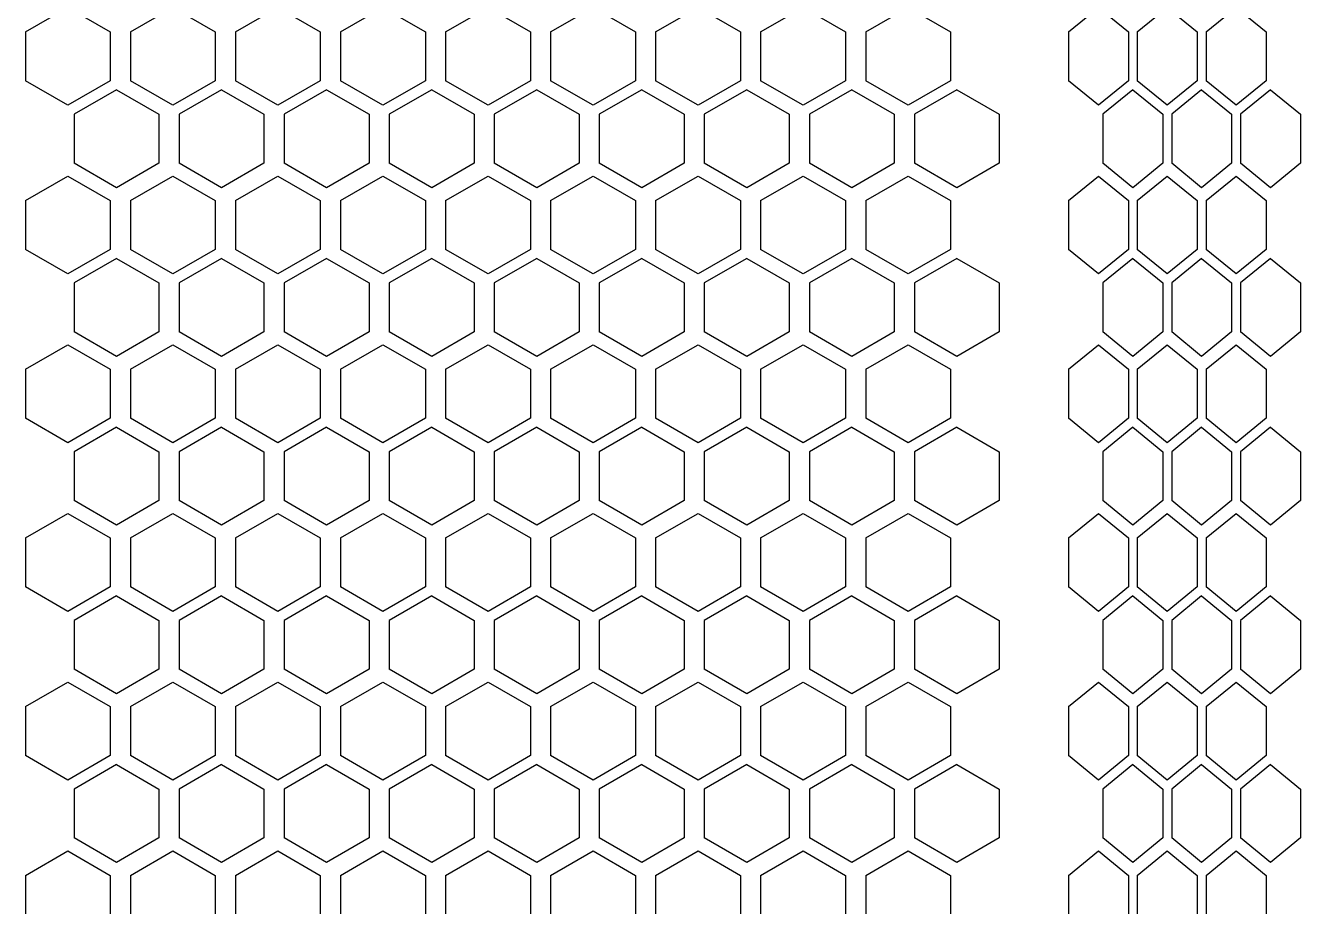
# Model space of a CAD drawing. Extents: x 61367 to 140945, y -1257 to 25588.
# Drawn here: x 91587.8 to 91708.2, y 15888.4 to 15971.6 of the extents above; entities that cross this region are included whole.
import ezdxf

# ---------------------------------------------------------------- set-up
doc = ezdxf.new("R2010")
doc.units = 0
doc.header["$MEASUREMENT"] = 0
doc.layers.get('0').update_dxf_attribs({"linetype": 'CONTINUOUS'})
doc.layers.add('4215-0412-2-1_0', color=7, linetype='CONTINUOUS')

# ---------------------------------------------------------------- blocks, each defined once
blk = doc.blocks.new('RYHTHYT')
at = {"layer": '4215-0412-2-1_0', "color": 7, "linetype": 'Continuous'}
for p, q in [((-33331.58, -67722.65), (-33327.57, -67720.34)), ((-33327.57, -67720.34), (-33323.57, -67722.65)), ((-33321.66, -67722.65), (-33317.65, -67720.34)), ((-33317.65, -67720.34), (-33313.65, -67722.65)), ((-33311.74, -67722.65), (-33307.73, -67720.34)), ((-33307.73, -67720.34), (-33303.73, -67722.65)), ((-33301.82, -67722.65), (-33297.81, -67720.34)), ((-33297.81, -67720.34), (-33293.81, -67722.65)), ((-33291.9, -67722.65), (-33287.89, -67720.34)), ((-33287.89, -67720.34), (-33283.89, -67722.65)), ((-33281.98, -67722.65), (-33277.97, -67720.34)), ((-33277.97, -67720.34), (-33273.97, -67722.65)), ((-33272.06, -67722.65), (-33268.05, -67720.34)), ((-33268.05, -67720.34), (-33264.05, -67722.65)), ((-33262.14, -67722.65), (-33258.13, -67720.34)), ((-33258.13, -67720.34), (-33254.13, -67722.65)), ((-33252.22, -67722.65), (-33248.21, -67720.34)), ((-33248.21, -67720.34), (-33244.21, -67722.65)), ((-33233.07, -67722.65), (-33230.24, -67720.34)), ((-33230.24, -67720.34), (-33227.41, -67722.65)), ((-33226.57, -67722.65), (-33223.74, -67720.34)), ((-33223.74, -67720.34), (-33220.91, -67722.65)), ((-33220.06, -67722.65), (-33217.23, -67720.34)), ((-33217.23, -67720.34), (-33214.4, -67722.65)), ((-33331.58, -67722.65), (-33331.58, -67727.27)), ((-33323.57, -67722.65), (-33323.57, -67727.27)), ((-33321.66, -67722.65), (-33321.66, -67727.27)), ((-33313.65, -67722.65), (-33313.65, -67727.27)), ((-33311.74, -67722.65), (-33311.74, -67727.27)), ((-33303.73, -67722.65), (-33303.73, -67727.27)), ((-33301.82, -67722.65), (-33301.82, -67727.27)), ((-33293.81, -67722.65), (-33293.81, -67727.27)), ((-33291.9, -67722.65), (-33291.9, -67727.27)), ((-33283.89, -67722.65), (-33283.89, -67727.27)), ((-33281.98, -67722.65), (-33281.98, -67727.27)), ((-33273.97, -67722.65), (-33273.97, -67727.27)), ((-33272.06, -67722.65), (-33272.06, -67727.27)), ((-33264.05, -67722.65), (-33264.05, -67727.27)), ((-33262.14, -67722.65), (-33262.14, -67727.27)), ((-33254.13, -67722.65), (-33254.13, -67727.27)), ((-33252.22, -67722.65), (-33252.22, -67727.27)), ((-33244.21, -67722.65), (-33244.21, -67727.27)), ((-33233.07, -67722.65), (-33233.07, -67727.27)), ((-33227.41, -67722.65), (-33227.41, -67727.27)), ((-33226.57, -67722.65), (-33226.57, -67727.27)), ((-33220.91, -67722.65), (-33220.91, -67727.27)), ((-33220.06, -67722.65), (-33220.06, -67727.27)), ((-33214.4, -67722.65), (-33214.4, -67727.27)), ((-33327.57, -67729.58), (-33331.58, -67727.27)), ((-33323.57, -67727.27), (-33327.57, -67729.58)), ((-33317.65, -67729.58), (-33321.66, -67727.27)), ((-33313.65, -67727.27), (-33317.65, -67729.58)), ((-33307.73, -67729.58), (-33311.74, -67727.27)), ((-33303.73, -67727.27), (-33307.73, -67729.58)), ((-33297.81, -67729.58), (-33301.82, -67727.27)), ((-33293.81, -67727.27), (-33297.81, -67729.58)), ((-33287.89, -67729.58), (-33291.9, -67727.27)), ((-33283.89, -67727.27), (-33287.89, -67729.58)), ((-33277.97, -67729.58), (-33281.98, -67727.27)), ((-33273.97, -67727.27), (-33277.97, -67729.58)), ((-33268.05, -67729.58), (-33272.06, -67727.27)), ((-33264.05, -67727.27), (-33268.05, -67729.58)), ((-33258.13, -67729.58), (-33262.14, -67727.27)), ((-33254.13, -67727.27), (-33258.13, -67729.58)), ((-33248.21, -67729.58), (-33252.22, -67727.27)), ((-33244.21, -67727.27), (-33248.21, -67729.58)), ((-33230.24, -67729.58), (-33233.07, -67727.27)), ((-33227.41, -67727.27), (-33230.24, -67729.58)), ((-33223.74, -67729.58), (-33226.57, -67727.27)), ((-33220.91, -67727.27), (-33223.74, -67729.58)), ((-33217.23, -67729.58), (-33220.06, -67727.27)), ((-33214.4, -67727.27), (-33217.23, -67729.58)), ((-33322.97, -67728.12), (-33326.98, -67730.43)), ((-33322.97, -67728.12), (-33318.97, -67730.43)), ((-33313.05, -67728.12), (-33317.06, -67730.43)), ((-33313.05, -67728.12), (-33309.05, -67730.43)), ((-33303.13, -67728.12), (-33307.14, -67730.43)), ((-33303.13, -67728.12), (-33299.13, -67730.43)), ((-33293.21, -67728.12), (-33297.22, -67730.43)), ((-33293.21, -67728.12), (-33289.21, -67730.43)), ((-33283.29, -67728.12), (-33287.3, -67730.43)), ((-33283.29, -67728.12), (-33279.29, -67730.43)), ((-33273.37, -67728.12), (-33277.38, -67730.43)), ((-33273.37, -67728.12), (-33269.37, -67730.43)), ((-33263.45, -67728.12), (-33267.46, -67730.43)), ((-33263.45, -67728.12), (-33259.45, -67730.43)), ((-33253.53, -67728.12), (-33257.54, -67730.43)), ((-33253.53, -67728.12), (-33249.53, -67730.43)), ((-33243.61, -67728.12), (-33247.62, -67730.43)), ((-33243.61, -67728.12), (-33239.61, -67730.43)), ((-33226.99, -67728.12), (-33229.82, -67730.43)), ((-33226.99, -67728.12), (-33224.16, -67730.43)), ((-33220.49, -67728.12), (-33223.31, -67730.43)), ((-33220.49, -67728.12), (-33217.66, -67730.43)), ((-33213.98, -67728.12), (-33216.81, -67730.43)), ((-33213.98, -67728.12), (-33211.15, -67730.43)), ((-33326.98, -67730.43), (-33326.98, -67735.05)), ((-33318.97, -67730.43), (-33318.97, -67735.05)), ((-33317.06, -67730.43), (-33317.06, -67735.05)), ((-33309.05, -67730.43), (-33309.05, -67735.05)), ((-33307.14, -67730.43), (-33307.14, -67735.05)), ((-33299.13, -67730.43), (-33299.13, -67735.05)), ((-33297.22, -67730.43), (-33297.22, -67735.05)), ((-33289.21, -67730.43), (-33289.21, -67735.05)), ((-33287.3, -67730.43), (-33287.3, -67735.05)), ((-33279.29, -67730.43), (-33279.29, -67735.05)), ((-33277.38, -67730.43), (-33277.38, -67735.05)), ((-33269.37, -67730.43), (-33269.37, -67735.05)), ((-33267.46, -67730.43), (-33267.46, -67735.05)), ((-33259.45, -67730.43), (-33259.45, -67735.05)), ((-33257.54, -67730.43), (-33257.54, -67735.05)), ((-33249.53, -67730.43), (-33249.53, -67735.05)), ((-33247.62, -67730.43), (-33247.62, -67735.05)), ((-33239.61, -67730.43), (-33239.61, -67735.05)), ((-33229.82, -67730.43), (-33229.82, -67735.05)), ((-33224.16, -67730.43), (-33224.16, -67735.05)), ((-33223.31, -67730.43), (-33223.31, -67735.05)), ((-33217.66, -67730.43), (-33217.66, -67735.05)), ((-33216.81, -67730.43), (-33216.81, -67735.05)), ((-33211.15, -67730.43), (-33211.15, -67735.05)), ((-33322.97, -67737.36), (-33326.98, -67735.05)), ((-33318.97, -67735.05), (-33322.97, -67737.36)), ((-33313.05, -67737.36), (-33317.06, -67735.05)), ((-33309.05, -67735.05), (-33313.05, -67737.36)), ((-33303.13, -67737.36), (-33307.14, -67735.05)), ((-33299.13, -67735.05), (-33303.13, -67737.36)), ((-33293.21, -67737.36), (-33297.22, -67735.05)), ((-33289.21, -67735.05), (-33293.21, -67737.36)), ((-33283.29, -67737.36), (-33287.3, -67735.05)), ((-33279.29, -67735.05), (-33283.29, -67737.36)), ((-33273.37, -67737.36), (-33277.38, -67735.05)), ((-33269.37, -67735.05), (-33273.37, -67737.36)), ((-33263.45, -67737.36), (-33267.46, -67735.05)), ((-33259.45, -67735.05), (-33263.45, -67737.36)), ((-33253.53, -67737.36), (-33257.54, -67735.05)), ((-33249.53, -67735.05), (-33253.53, -67737.36)), ((-33243.61, -67737.36), (-33247.62, -67735.05)), ((-33239.61, -67735.05), (-33243.61, -67737.36)), ((-33226.99, -67737.36), (-33229.82, -67735.05)), ((-33224.16, -67735.05), (-33226.99, -67737.36)), ((-33220.49, -67737.36), (-33223.31, -67735.05)), ((-33217.66, -67735.05), (-33220.49, -67737.36)), ((-33213.98, -67737.36), (-33216.81, -67735.05)), ((-33211.15, -67735.05), (-33213.98, -67737.36)), ((-33331.58, -67738.58), (-33327.57, -67736.27)), ((-33327.57, -67736.27), (-33323.57, -67738.58)), ((-33321.66, -67738.58), (-33317.65, -67736.27)), ((-33317.65, -67736.27), (-33313.65, -67738.58)), ((-33311.74, -67738.58), (-33307.73, -67736.27)), ((-33307.73, -67736.27), (-33303.73, -67738.58)), ((-33301.82, -67738.58), (-33297.81, -67736.27)), ((-33297.81, -67736.27), (-33293.81, -67738.58)), ((-33291.9, -67738.58), (-33287.89, -67736.27)), ((-33287.89, -67736.27), (-33283.89, -67738.58)), ((-33281.98, -67738.58), (-33277.97, -67736.27)), ((-33277.97, -67736.27), (-33273.97, -67738.58)), ((-33272.06, -67738.58), (-33268.05, -67736.27)), ((-33268.05, -67736.27), (-33264.05, -67738.58)), ((-33262.14, -67738.58), (-33258.13, -67736.27)), ((-33258.13, -67736.27), (-33254.13, -67738.58)), ((-33252.22, -67738.58), (-33248.21, -67736.27)), ((-33248.21, -67736.27), (-33244.21, -67738.58)), ((-33233.07, -67738.58), (-33230.24, -67736.27)), ((-33230.24, -67736.27), (-33227.41, -67738.58)), ((-33226.57, -67738.58), (-33223.74, -67736.27)), ((-33223.74, -67736.27), (-33220.91, -67738.58)), ((-33220.06, -67738.58), (-33217.23, -67736.27)), ((-33217.23, -67736.27), (-33214.4, -67738.58)), ((-33331.58, -67738.58), (-33331.58, -67743.2)), ((-33323.57, -67738.58), (-33323.57, -67743.2)), ((-33321.66, -67738.58), (-33321.66, -67743.2)), ((-33313.65, -67738.58), (-33313.65, -67743.2)), ((-33311.74, -67738.58), (-33311.74, -67743.2)), ((-33303.73, -67738.58), (-33303.73, -67743.2)), ((-33301.82, -67738.58), (-33301.82, -67743.2)), ((-33293.81, -67738.58), (-33293.81, -67743.2)), ((-33291.9, -67738.58), (-33291.9, -67743.2)), ((-33283.89, -67738.58), (-33283.89, -67743.2)), ((-33281.98, -67738.58), (-33281.98, -67743.2)), ((-33273.97, -67738.58), (-33273.97, -67743.2)), ((-33272.06, -67738.58), (-33272.06, -67743.2)), ((-33264.05, -67738.58), (-33264.05, -67743.2)), ((-33262.14, -67738.58), (-33262.14, -67743.2)), ((-33254.13, -67738.58), (-33254.13, -67743.2)), ((-33252.22, -67738.58), (-33252.22, -67743.2)), ((-33244.21, -67738.58), (-33244.21, -67743.2)), ((-33233.07, -67738.58), (-33233.07, -67743.2)), ((-33227.41, -67738.58), (-33227.41, -67743.2)), ((-33226.57, -67738.58), (-33226.57, -67743.2)), ((-33220.91, -67738.58), (-33220.91, -67743.2)), ((-33220.06, -67738.58), (-33220.06, -67743.2)), ((-33214.4, -67738.58), (-33214.4, -67743.2)), ((-33327.57, -67745.51), (-33331.58, -67743.2)), ((-33323.57, -67743.2), (-33327.57, -67745.51)), ((-33317.65, -67745.51), (-33321.66, -67743.2)), ((-33313.65, -67743.2), (-33317.65, -67745.51)), ((-33307.73, -67745.51), (-33311.74, -67743.2)), ((-33303.73, -67743.2), (-33307.73, -67745.51)), ((-33297.81, -67745.51), (-33301.82, -67743.2)), ((-33293.81, -67743.2), (-33297.81, -67745.51)), ((-33287.89, -67745.51), (-33291.9, -67743.2)), ((-33283.89, -67743.2), (-33287.89, -67745.51)), ((-33277.97, -67745.51), (-33281.98, -67743.2)), ((-33273.97, -67743.2), (-33277.97, -67745.51)), ((-33268.05, -67745.51), (-33272.06, -67743.2)), ((-33264.05, -67743.2), (-33268.05, -67745.51)), ((-33258.13, -67745.51), (-33262.14, -67743.2)), ((-33254.13, -67743.2), (-33258.13, -67745.51)), ((-33248.21, -67745.51), (-33252.22, -67743.2)), ((-33244.21, -67743.2), (-33248.21, -67745.51)), ((-33230.24, -67745.51), (-33233.07, -67743.2)), ((-33227.41, -67743.2), (-33230.24, -67745.51)), ((-33223.74, -67745.51), (-33226.57, -67743.2)), ((-33220.91, -67743.2), (-33223.74, -67745.51)), ((-33217.23, -67745.51), (-33220.06, -67743.2)), ((-33214.4, -67743.2), (-33217.23, -67745.51)), ((-33322.97, -67744.05), (-33326.98, -67746.36)), ((-33322.97, -67744.05), (-33318.97, -67746.36)), ((-33313.05, -67744.05), (-33317.06, -67746.36)), ((-33313.05, -67744.05), (-33309.05, -67746.36)), ((-33303.13, -67744.05), (-33307.14, -67746.36)), ((-33303.13, -67744.05), (-33299.13, -67746.36)), ((-33293.21, -67744.05), (-33297.22, -67746.36)), ((-33293.21, -67744.05), (-33289.21, -67746.36)), ((-33283.29, -67744.05), (-33287.3, -67746.36)), ((-33283.29, -67744.05), (-33279.29, -67746.36)), ((-33273.37, -67744.05), (-33277.38, -67746.36)), ((-33273.37, -67744.05), (-33269.37, -67746.36)), ((-33263.45, -67744.05), (-33267.46, -67746.36)), ((-33263.45, -67744.05), (-33259.45, -67746.36)), ((-33253.53, -67744.05), (-33257.54, -67746.36)), ((-33253.53, -67744.05), (-33249.53, -67746.36)), ((-33243.61, -67744.05), (-33247.62, -67746.36)), ((-33243.61, -67744.05), (-33239.61, -67746.36)), ((-33226.99, -67744.05), (-33229.82, -67746.36)), ((-33226.99, -67744.05), (-33224.16, -67746.36)), ((-33220.49, -67744.05), (-33223.31, -67746.36)), ((-33220.49, -67744.05), (-33217.66, -67746.36)), ((-33213.98, -67744.05), (-33216.81, -67746.36)), ((-33213.98, -67744.05), (-33211.15, -67746.36)), ((-33326.98, -67746.36), (-33326.98, -67750.98)), ((-33318.97, -67746.36), (-33318.97, -67750.98)), ((-33317.06, -67746.36), (-33317.06, -67750.98)), ((-33309.05, -67746.36), (-33309.05, -67750.98)), ((-33307.14, -67746.36), (-33307.14, -67750.98)), ((-33299.13, -67746.36), (-33299.13, -67750.98)), ((-33297.22, -67746.36), (-33297.22, -67750.98)), ((-33289.21, -67746.36), (-33289.21, -67750.98)), ((-33287.3, -67746.36), (-33287.3, -67750.98)), ((-33279.29, -67746.36), (-33279.29, -67750.98)), ((-33277.38, -67746.36), (-33277.38, -67750.98)), ((-33269.37, -67746.36), (-33269.37, -67750.98)), ((-33267.46, -67746.36), (-33267.46, -67750.98)), ((-33259.45, -67746.36), (-33259.45, -67750.98)), ((-33257.54, -67746.36), (-33257.54, -67750.98)), ((-33249.53, -67746.36), (-33249.53, -67750.98)), ((-33247.62, -67746.36), (-33247.62, -67750.98)), ((-33239.61, -67746.36), (-33239.61, -67750.98)), ((-33229.82, -67746.36), (-33229.82, -67750.98)), ((-33224.16, -67746.36), (-33224.16, -67750.98)), ((-33223.31, -67746.36), (-33223.31, -67750.98)), ((-33217.66, -67746.36), (-33217.66, -67750.98)), ((-33216.81, -67746.36), (-33216.81, -67750.98)), ((-33211.15, -67746.36), (-33211.15, -67750.98)), ((-33322.97, -67753.29), (-33326.98, -67750.98)), ((-33318.97, -67750.98), (-33322.97, -67753.29)), ((-33313.05, -67753.29), (-33317.06, -67750.98)), ((-33309.05, -67750.98), (-33313.05, -67753.29)), ((-33303.13, -67753.29), (-33307.14, -67750.98)), ((-33299.13, -67750.98), (-33303.13, -67753.29)), ((-33293.21, -67753.29), (-33297.22, -67750.98)), ((-33289.21, -67750.98), (-33293.21, -67753.29)), ((-33283.29, -67753.29), (-33287.3, -67750.98)), ((-33279.29, -67750.98), (-33283.29, -67753.29)), ((-33273.37, -67753.29), (-33277.38, -67750.98)), ((-33269.37, -67750.98), (-33273.37, -67753.29)), ((-33263.45, -67753.29), (-33267.46, -67750.98)), ((-33259.45, -67750.98), (-33263.45, -67753.29)), ((-33253.53, -67753.29), (-33257.54, -67750.98)), ((-33249.53, -67750.98), (-33253.53, -67753.29)), ((-33243.61, -67753.29), (-33247.62, -67750.98)), ((-33239.61, -67750.98), (-33243.61, -67753.29)), ((-33226.99, -67753.29), (-33229.82, -67750.98)), ((-33224.16, -67750.98), (-33226.99, -67753.29)), ((-33220.49, -67753.29), (-33223.31, -67750.98)), ((-33217.66, -67750.98), (-33220.49, -67753.29)), ((-33213.98, -67753.29), (-33216.81, -67750.98)), ((-33211.15, -67750.98), (-33213.98, -67753.29)), ((-33331.58, -67754.51), (-33327.57, -67752.2)), ((-33327.57, -67752.2), (-33323.57, -67754.51)), ((-33321.66, -67754.51), (-33317.65, -67752.2)), ((-33317.65, -67752.2), (-33313.65, -67754.51)), ((-33311.74, -67754.51), (-33307.73, -67752.2)), ((-33307.73, -67752.2), (-33303.73, -67754.51)), ((-33301.82, -67754.51), (-33297.81, -67752.2)), ((-33297.81, -67752.2), (-33293.81, -67754.51)), ((-33291.9, -67754.51), (-33287.89, -67752.2)), ((-33287.89, -67752.2), (-33283.89, -67754.51)), ((-33281.98, -67754.51), (-33277.97, -67752.2)), ((-33277.97, -67752.2), (-33273.97, -67754.51)), ((-33272.06, -67754.51), (-33268.05, -67752.2)), ((-33268.05, -67752.2), (-33264.05, -67754.51)), ((-33262.14, -67754.51), (-33258.13, -67752.2)), ((-33258.13, -67752.2), (-33254.13, -67754.51)), ((-33252.22, -67754.51), (-33248.21, -67752.2)), ((-33248.21, -67752.2), (-33244.21, -67754.51)), ((-33233.07, -67754.51), (-33230.24, -67752.2)), ((-33230.24, -67752.2), (-33227.41, -67754.51)), ((-33226.57, -67754.51), (-33223.74, -67752.2)), ((-33223.74, -67752.2), (-33220.91, -67754.51)), ((-33220.06, -67754.51), (-33217.23, -67752.2)), ((-33217.23, -67752.2), (-33214.4, -67754.51)), ((-33331.58, -67754.51), (-33331.58, -67759.13)), ((-33323.57, -67754.51), (-33323.57, -67759.13)), ((-33321.66, -67754.51), (-33321.66, -67759.13)), ((-33313.65, -67754.51), (-33313.65, -67759.13)), ((-33311.74, -67754.51), (-33311.74, -67759.13)), ((-33303.73, -67754.51), (-33303.73, -67759.13)), ((-33301.82, -67754.51), (-33301.82, -67759.13)), ((-33293.81, -67754.51), (-33293.81, -67759.13)), ((-33291.9, -67754.51), (-33291.9, -67759.13)), ((-33283.89, -67754.51), (-33283.89, -67759.13)), ((-33281.98, -67754.51), (-33281.98, -67759.13)), ((-33273.97, -67754.51), (-33273.97, -67759.13)), ((-33272.06, -67754.51), (-33272.06, -67759.13)), ((-33264.05, -67754.51), (-33264.05, -67759.13)), ((-33262.14, -67754.51), (-33262.14, -67759.13)), ((-33254.13, -67754.51), (-33254.13, -67759.13)), ((-33252.22, -67754.51), (-33252.22, -67759.13)), ((-33244.21, -67754.51), (-33244.21, -67759.13)), ((-33233.07, -67754.51), (-33233.07, -67759.13)), ((-33227.41, -67754.51), (-33227.41, -67759.13)), ((-33226.57, -67754.51), (-33226.57, -67759.13)), ((-33220.91, -67754.51), (-33220.91, -67759.13)), ((-33220.06, -67754.51), (-33220.06, -67759.13)), ((-33214.4, -67754.51), (-33214.4, -67759.13)), ((-33327.57, -67761.44), (-33331.58, -67759.13)), ((-33323.57, -67759.13), (-33327.57, -67761.44)), ((-33317.65, -67761.44), (-33321.66, -67759.13)), ((-33313.65, -67759.13), (-33317.65, -67761.44)), ((-33307.73, -67761.44), (-33311.74, -67759.13)), ((-33303.73, -67759.13), (-33307.73, -67761.44)), ((-33297.81, -67761.44), (-33301.82, -67759.13)), ((-33293.81, -67759.13), (-33297.81, -67761.44)), ((-33287.89, -67761.44), (-33291.9, -67759.13)), ((-33283.89, -67759.13), (-33287.89, -67761.44)), ((-33277.97, -67761.44), (-33281.98, -67759.13)), ((-33273.97, -67759.13), (-33277.97, -67761.44)), ((-33268.05, -67761.44), (-33272.06, -67759.13)), ((-33264.05, -67759.13), (-33268.05, -67761.44)), ((-33258.13, -67761.44), (-33262.14, -67759.13)), ((-33254.13, -67759.13), (-33258.13, -67761.44)), ((-33248.21, -67761.44), (-33252.22, -67759.13)), ((-33244.21, -67759.13), (-33248.21, -67761.44)), ((-33230.24, -67761.44), (-33233.07, -67759.13)), ((-33227.41, -67759.13), (-33230.24, -67761.44)), ((-33223.74, -67761.44), (-33226.57, -67759.13)), ((-33220.91, -67759.13), (-33223.74, -67761.44)), ((-33217.23, -67761.44), (-33220.06, -67759.13)), ((-33214.4, -67759.13), (-33217.23, -67761.44)), ((-33322.97, -67759.98), (-33326.98, -67762.29)), ((-33322.97, -67759.98), (-33318.97, -67762.29)), ((-33313.05, -67759.98), (-33317.06, -67762.29)), ((-33313.05, -67759.98), (-33309.05, -67762.29)), ((-33303.13, -67759.98), (-33307.14, -67762.29)), ((-33303.13, -67759.98), (-33299.13, -67762.29)), ((-33293.21, -67759.98), (-33297.22, -67762.29)), ((-33293.21, -67759.98), (-33289.21, -67762.29)), ((-33283.29, -67759.98), (-33287.3, -67762.29)), ((-33283.29, -67759.98), (-33279.29, -67762.29)), ((-33273.37, -67759.98), (-33277.38, -67762.29)), ((-33273.37, -67759.98), (-33269.37, -67762.29)), ((-33263.45, -67759.98), (-33267.46, -67762.29)), ((-33263.45, -67759.98), (-33259.45, -67762.29)), ((-33253.53, -67759.98), (-33257.54, -67762.29)), ((-33253.53, -67759.98), (-33249.53, -67762.29)), ((-33243.61, -67759.98), (-33247.62, -67762.29)), ((-33243.61, -67759.98), (-33239.61, -67762.29)), ((-33226.99, -67759.98), (-33229.82, -67762.29)), ((-33226.99, -67759.98), (-33224.16, -67762.29)), ((-33220.49, -67759.98), (-33223.31, -67762.29)), ((-33220.49, -67759.98), (-33217.66, -67762.29)), ((-33213.98, -67759.98), (-33216.81, -67762.29)), ((-33213.98, -67759.98), (-33211.15, -67762.29)), ((-33326.98, -67762.29), (-33326.98, -67766.91)), ((-33318.97, -67762.29), (-33318.97, -67766.91)), ((-33317.06, -67762.29), (-33317.06, -67766.91)), ((-33309.05, -67762.29), (-33309.05, -67766.91)), ((-33307.14, -67762.29), (-33307.14, -67766.91)), ((-33299.13, -67762.29), (-33299.13, -67766.91)), ((-33297.22, -67762.29), (-33297.22, -67766.91)), ((-33289.21, -67762.29), (-33289.21, -67766.91)), ((-33287.3, -67762.29), (-33287.3, -67766.91)), ((-33279.29, -67762.29), (-33279.29, -67766.91)), ((-33277.38, -67762.29), (-33277.38, -67766.91)), ((-33269.37, -67762.29), (-33269.37, -67766.91)), ((-33267.46, -67762.29), (-33267.46, -67766.91)), ((-33259.45, -67762.29), (-33259.45, -67766.91)), ((-33257.54, -67762.29), (-33257.54, -67766.91)), ((-33249.53, -67762.29), (-33249.53, -67766.91)), ((-33247.62, -67762.29), (-33247.62, -67766.91)), ((-33239.61, -67762.29), (-33239.61, -67766.91)), ((-33229.82, -67762.29), (-33229.82, -67766.91)), ((-33224.16, -67762.29), (-33224.16, -67766.91)), ((-33223.31, -67762.29), (-33223.31, -67766.91)), ((-33217.66, -67762.29), (-33217.66, -67766.91)), ((-33216.81, -67762.29), (-33216.81, -67766.91)), ((-33211.15, -67762.29), (-33211.15, -67766.91)), ((-33322.97, -67769.22), (-33326.98, -67766.91)), ((-33318.97, -67766.91), (-33322.97, -67769.22)), ((-33313.05, -67769.22), (-33317.06, -67766.91)), ((-33309.05, -67766.91), (-33313.05, -67769.22)), ((-33303.13, -67769.22), (-33307.14, -67766.91)), ((-33299.13, -67766.91), (-33303.13, -67769.22)), ((-33293.21, -67769.22), (-33297.22, -67766.91)), ((-33289.21, -67766.91), (-33293.21, -67769.22)), ((-33283.29, -67769.22), (-33287.3, -67766.91)), ((-33279.29, -67766.91), (-33283.29, -67769.22)), ((-33273.37, -67769.22), (-33277.38, -67766.91)), ((-33269.37, -67766.91), (-33273.37, -67769.22)), ((-33263.45, -67769.22), (-33267.46, -67766.91)), ((-33259.45, -67766.91), (-33263.45, -67769.22)), ((-33253.53, -67769.22), (-33257.54, -67766.91)), ((-33249.53, -67766.91), (-33253.53, -67769.22)), ((-33243.61, -67769.22), (-33247.62, -67766.91)), ((-33239.61, -67766.91), (-33243.61, -67769.22)), ((-33226.99, -67769.22), (-33229.82, -67766.91)), ((-33224.16, -67766.91), (-33226.99, -67769.22)), ((-33220.49, -67769.22), (-33223.31, -67766.91)), ((-33217.66, -67766.91), (-33220.49, -67769.22)), ((-33213.98, -67769.22), (-33216.81, -67766.91)), ((-33211.15, -67766.91), (-33213.98, -67769.22)), ((-33331.58, -67770.44), (-33327.57, -67768.13)), ((-33327.57, -67768.13), (-33323.57, -67770.44)), ((-33321.66, -67770.44), (-33317.65, -67768.13)), ((-33317.65, -67768.13), (-33313.65, -67770.44)), ((-33311.74, -67770.44), (-33307.73, -67768.13)), ((-33307.73, -67768.13), (-33303.73, -67770.44)), ((-33301.82, -67770.44), (-33297.81, -67768.13)), ((-33297.81, -67768.13), (-33293.81, -67770.44)), ((-33291.9, -67770.44), (-33287.89, -67768.13)), ((-33287.89, -67768.13), (-33283.89, -67770.44)), ((-33281.98, -67770.44), (-33277.97, -67768.13)), ((-33277.97, -67768.13), (-33273.97, -67770.44)), ((-33272.06, -67770.44), (-33268.05, -67768.13)), ((-33268.05, -67768.13), (-33264.05, -67770.44)), ((-33262.14, -67770.44), (-33258.13, -67768.13)), ((-33258.13, -67768.13), (-33254.13, -67770.44)), ((-33252.22, -67770.44), (-33248.21, -67768.13)), ((-33248.21, -67768.13), (-33244.21, -67770.44)), ((-33233.07, -67770.44), (-33230.24, -67768.13)), ((-33230.24, -67768.13), (-33227.41, -67770.44)), ((-33226.57, -67770.44), (-33223.74, -67768.13)), ((-33223.74, -67768.13), (-33220.91, -67770.44)), ((-33220.06, -67770.44), (-33217.23, -67768.13)), ((-33217.23, -67768.13), (-33214.4, -67770.44)), ((-33331.58, -67770.44), (-33331.58, -67775.06)), ((-33323.57, -67770.44), (-33323.57, -67775.06)), ((-33321.66, -67770.44), (-33321.66, -67775.06)), ((-33313.65, -67770.44), (-33313.65, -67775.06)), ((-33311.74, -67770.44), (-33311.74, -67775.06)), ((-33303.73, -67770.44), (-33303.73, -67775.06)), ((-33301.82, -67770.44), (-33301.82, -67775.06)), ((-33293.81, -67770.44), (-33293.81, -67775.06)), ((-33291.9, -67770.44), (-33291.9, -67775.06)), ((-33283.89, -67770.44), (-33283.89, -67775.06)), ((-33281.98, -67770.44), (-33281.98, -67775.06)), ((-33273.97, -67770.44), (-33273.97, -67775.06)), ((-33272.06, -67770.44), (-33272.06, -67775.06)), ((-33264.05, -67770.44), (-33264.05, -67775.06)), ((-33262.14, -67770.44), (-33262.14, -67775.06)), ((-33254.13, -67770.44), (-33254.13, -67775.06)), ((-33252.22, -67770.44), (-33252.22, -67775.06)), ((-33244.21, -67770.44), (-33244.21, -67775.06)), ((-33233.07, -67770.44), (-33233.07, -67775.06)), ((-33227.41, -67770.44), (-33227.41, -67775.06)), ((-33226.57, -67770.44), (-33226.57, -67775.06)), ((-33220.91, -67770.44), (-33220.91, -67775.06)), ((-33220.06, -67770.44), (-33220.06, -67775.06)), ((-33214.4, -67770.44), (-33214.4, -67775.06)), ((-33327.57, -67777.37), (-33331.58, -67775.06)), ((-33323.57, -67775.06), (-33327.57, -67777.37)), ((-33322.97, -67775.91), (-33326.98, -67778.22)), ((-33322.97, -67775.91), (-33318.97, -67778.22)), ((-33317.65, -67777.37), (-33321.66, -67775.06)), ((-33313.65, -67775.06), (-33317.65, -67777.37)), ((-33313.05, -67775.91), (-33317.06, -67778.22)), ((-33313.05, -67775.91), (-33309.05, -67778.22)), ((-33307.73, -67777.37), (-33311.74, -67775.06)), ((-33303.73, -67775.06), (-33307.73, -67777.37)), ((-33303.13, -67775.91), (-33307.14, -67778.22)), ((-33303.13, -67775.91), (-33299.13, -67778.22)), ((-33297.81, -67777.37), (-33301.82, -67775.06)), ((-33293.81, -67775.06), (-33297.81, -67777.37)), ((-33293.21, -67775.91), (-33297.22, -67778.22)), ((-33293.21, -67775.91), (-33289.21, -67778.22)), ((-33287.89, -67777.37), (-33291.9, -67775.06)), ((-33283.89, -67775.06), (-33287.89, -67777.37)), ((-33283.29, -67775.91), (-33287.3, -67778.22)), ((-33283.29, -67775.91), (-33279.29, -67778.22)), ((-33277.97, -67777.37), (-33281.98, -67775.06)), ((-33273.97, -67775.06), (-33277.97, -67777.37)), ((-33273.37, -67775.91), (-33277.38, -67778.22)), ((-33273.37, -67775.91), (-33269.37, -67778.22)), ((-33268.05, -67777.37), (-33272.06, -67775.06)), ((-33264.05, -67775.06), (-33268.05, -67777.37)), ((-33263.45, -67775.91), (-33267.46, -67778.22)), ((-33263.45, -67775.91), (-33259.45, -67778.22)), ((-33258.13, -67777.37), (-33262.14, -67775.06)), ((-33254.13, -67775.06), (-33258.13, -67777.37)), ((-33253.53, -67775.91), (-33257.54, -67778.22)), ((-33253.53, -67775.91), (-33249.53, -67778.22)), ((-33248.21, -67777.37), (-33252.22, -67775.06)), ((-33244.21, -67775.06), (-33248.21, -67777.37)), ((-33243.61, -67775.91), (-33247.62, -67778.22)), ((-33243.61, -67775.91), (-33239.61, -67778.22)), ((-33230.24, -67777.37), (-33233.07, -67775.06)), ((-33227.41, -67775.06), (-33230.24, -67777.37)), ((-33226.99, -67775.91), (-33229.82, -67778.22)), ((-33226.99, -67775.91), (-33224.16, -67778.22)), ((-33223.74, -67777.37), (-33226.57, -67775.06)), ((-33220.91, -67775.06), (-33223.74, -67777.37)), ((-33220.49, -67775.91), (-33223.31, -67778.22)), ((-33220.49, -67775.91), (-33217.66, -67778.22)), ((-33217.23, -67777.37), (-33220.06, -67775.06)), ((-33214.4, -67775.06), (-33217.23, -67777.37)), ((-33213.98, -67775.91), (-33216.81, -67778.22)), ((-33213.98, -67775.91), (-33211.15, -67778.22)), ((-33326.98, -67778.22), (-33326.98, -67782.84)), ((-33318.97, -67778.22), (-33318.97, -67782.84)), ((-33317.06, -67778.22), (-33317.06, -67782.84)), ((-33309.05, -67778.22), (-33309.05, -67782.84)), ((-33307.14, -67778.22), (-33307.14, -67782.84)), ((-33299.13, -67778.22), (-33299.13, -67782.84)), ((-33297.22, -67778.22), (-33297.22, -67782.84)), ((-33289.21, -67778.22), (-33289.21, -67782.84)), ((-33287.3, -67778.22), (-33287.3, -67782.84)), ((-33279.29, -67778.22), (-33279.29, -67782.84)), ((-33277.38, -67778.22), (-33277.38, -67782.84)), ((-33269.37, -67778.22), (-33269.37, -67782.84)), ((-33267.46, -67778.22), (-33267.46, -67782.84)), ((-33259.45, -67778.22), (-33259.45, -67782.84)), ((-33257.54, -67778.22), (-33257.54, -67782.84)), ((-33249.53, -67778.22), (-33249.53, -67782.84)), ((-33247.62, -67778.22), (-33247.62, -67782.84)), ((-33239.61, -67778.22), (-33239.61, -67782.84)), ((-33229.82, -67778.22), (-33229.82, -67782.84)), ((-33224.16, -67778.22), (-33224.16, -67782.84)), ((-33223.31, -67778.22), (-33223.31, -67782.84)), ((-33217.66, -67778.22), (-33217.66, -67782.84)), ((-33216.81, -67778.22), (-33216.81, -67782.84)), ((-33211.15, -67778.22), (-33211.15, -67782.84)), ((-33322.97, -67785.15), (-33326.98, -67782.84)), ((-33318.97, -67782.84), (-33322.97, -67785.15)), ((-33313.05, -67785.15), (-33317.06, -67782.84)), ((-33309.05, -67782.84), (-33313.05, -67785.15)), ((-33303.13, -67785.15), (-33307.14, -67782.84)), ((-33299.13, -67782.84), (-33303.13, -67785.15)), ((-33293.21, -67785.15), (-33297.22, -67782.84)), ((-33289.21, -67782.84), (-33293.21, -67785.15)), ((-33283.29, -67785.15), (-33287.3, -67782.84)), ((-33279.29, -67782.84), (-33283.29, -67785.15)), ((-33273.37, -67785.15), (-33277.38, -67782.84)), ((-33269.37, -67782.84), (-33273.37, -67785.15)), ((-33263.45, -67785.15), (-33267.46, -67782.84)), ((-33259.45, -67782.84), (-33263.45, -67785.15)), ((-33253.53, -67785.15), (-33257.54, -67782.84)), ((-33249.53, -67782.84), (-33253.53, -67785.15)), ((-33243.61, -67785.15), (-33247.62, -67782.84)), ((-33239.61, -67782.84), (-33243.61, -67785.15)), ((-33226.99, -67785.15), (-33229.82, -67782.84)), ((-33224.16, -67782.84), (-33226.99, -67785.15)), ((-33220.49, -67785.15), (-33223.31, -67782.84)), ((-33217.66, -67782.84), (-33220.49, -67785.15)), ((-33213.98, -67785.15), (-33216.81, -67782.84)), ((-33211.15, -67782.84), (-33213.98, -67785.15)), ((-33331.58, -67786.37), (-33327.57, -67784.06)), ((-33327.57, -67784.06), (-33323.57, -67786.37)), ((-33321.66, -67786.37), (-33317.65, -67784.06)), ((-33317.65, -67784.06), (-33313.65, -67786.37)), ((-33311.74, -67786.37), (-33307.73, -67784.06)), ((-33307.73, -67784.06), (-33303.73, -67786.37)), ((-33301.82, -67786.37), (-33297.81, -67784.06)), ((-33297.81, -67784.06), (-33293.81, -67786.37)), ((-33291.9, -67786.37), (-33287.89, -67784.06)), ((-33287.89, -67784.06), (-33283.89, -67786.37)), ((-33281.98, -67786.37), (-33277.97, -67784.06)), ((-33277.97, -67784.06), (-33273.97, -67786.37)), ((-33272.06, -67786.37), (-33268.05, -67784.06)), ((-33268.05, -67784.06), (-33264.05, -67786.37)), ((-33262.14, -67786.37), (-33258.13, -67784.06)), ((-33258.13, -67784.06), (-33254.13, -67786.37)), ((-33252.22, -67786.37), (-33248.21, -67784.06)), ((-33248.21, -67784.06), (-33244.21, -67786.37)), ((-33233.07, -67786.37), (-33230.24, -67784.06)), ((-33230.24, -67784.06), (-33227.41, -67786.37)), ((-33226.57, -67786.37), (-33223.74, -67784.06)), ((-33223.74, -67784.06), (-33220.91, -67786.37)), ((-33220.06, -67786.37), (-33217.23, -67784.06)), ((-33217.23, -67784.06), (-33214.4, -67786.37)), ((-33331.58, -67786.37), (-33331.58, -67790.99)), ((-33323.57, -67786.37), (-33323.57, -67790.99)), ((-33321.66, -67786.37), (-33321.66, -67790.99)), ((-33313.65, -67786.37), (-33313.65, -67790.99)), ((-33311.74, -67786.37), (-33311.74, -67790.99)), ((-33303.73, -67786.37), (-33303.73, -67790.99)), ((-33301.82, -67786.37), (-33301.82, -67790.99)), ((-33293.81, -67786.37), (-33293.81, -67790.99)), ((-33291.9, -67786.37), (-33291.9, -67790.99)), ((-33283.89, -67786.37), (-33283.89, -67790.99)), ((-33281.98, -67786.37), (-33281.98, -67790.99)), ((-33273.97, -67786.37), (-33273.97, -67790.99)), ((-33272.06, -67786.37), (-33272.06, -67790.99)), ((-33264.05, -67786.37), (-33264.05, -67790.99)), ((-33262.14, -67786.37), (-33262.14, -67790.99)), ((-33254.13, -67786.37), (-33254.13, -67790.99)), ((-33252.22, -67786.37), (-33252.22, -67790.99)), ((-33244.21, -67786.37), (-33244.21, -67790.99)), ((-33233.07, -67786.37), (-33233.07, -67790.99)), ((-33227.41, -67786.37), (-33227.41, -67790.99)), ((-33226.57, -67786.37), (-33226.57, -67790.99)), ((-33220.91, -67786.37), (-33220.91, -67790.99)), ((-33220.06, -67786.37), (-33220.06, -67790.99)), ((-33214.4, -67786.37), (-33214.4, -67790.99)), ((-33327.57, -67793.3), (-33331.58, -67790.99)), ((-33323.57, -67790.99), (-33327.57, -67793.3)), ((-33317.65, -67793.3), (-33321.66, -67790.99)), ((-33313.65, -67790.99), (-33317.65, -67793.3)), ((-33307.73, -67793.3), (-33311.74, -67790.99)), ((-33303.73, -67790.99), (-33307.73, -67793.3)), ((-33297.81, -67793.3), (-33301.82, -67790.99)), ((-33293.81, -67790.99), (-33297.81, -67793.3)), ((-33287.89, -67793.3), (-33291.9, -67790.99)), ((-33283.89, -67790.99), (-33287.89, -67793.3)), ((-33277.97, -67793.3), (-33281.98, -67790.99)), ((-33273.97, -67790.99), (-33277.97, -67793.3)), ((-33268.05, -67793.3), (-33272.06, -67790.99)), ((-33264.05, -67790.99), (-33268.05, -67793.3)), ((-33258.13, -67793.3), (-33262.14, -67790.99)), ((-33254.13, -67790.99), (-33258.13, -67793.3)), ((-33248.21, -67793.3), (-33252.22, -67790.99)), ((-33244.21, -67790.99), (-33248.21, -67793.3)), ((-33230.24, -67793.3), (-33233.07, -67790.99)), ((-33227.41, -67790.99), (-33230.24, -67793.3)), ((-33223.74, -67793.3), (-33226.57, -67790.99)), ((-33220.91, -67790.99), (-33223.74, -67793.3)), ((-33217.23, -67793.3), (-33220.06, -67790.99)), ((-33214.4, -67790.99), (-33217.23, -67793.3)), ((-33322.97, -67791.84), (-33326.98, -67794.15)), ((-33322.97, -67791.84), (-33318.97, -67794.15)), ((-33313.05, -67791.84), (-33317.06, -67794.15)), ((-33313.05, -67791.84), (-33309.05, -67794.15)), ((-33303.13, -67791.84), (-33307.14, -67794.15)), ((-33303.13, -67791.84), (-33299.13, -67794.15)), ((-33293.21, -67791.84), (-33297.22, -67794.15)), ((-33293.21, -67791.84), (-33289.21, -67794.15)), ((-33283.29, -67791.84), (-33287.3, -67794.15)), ((-33283.29, -67791.84), (-33279.29, -67794.15)), ((-33273.37, -67791.84), (-33277.38, -67794.15)), ((-33273.37, -67791.84), (-33269.37, -67794.15)), ((-33263.45, -67791.84), (-33267.46, -67794.15)), ((-33263.45, -67791.84), (-33259.45, -67794.15)), ((-33253.53, -67791.84), (-33257.54, -67794.15)), ((-33253.53, -67791.84), (-33249.53, -67794.15)), ((-33243.61, -67791.84), (-33247.62, -67794.15)), ((-33243.61, -67791.84), (-33239.61, -67794.15)), ((-33226.99, -67791.84), (-33229.82, -67794.15)), ((-33226.99, -67791.84), (-33224.16, -67794.15)), ((-33220.49, -67791.84), (-33223.31, -67794.15)), ((-33220.49, -67791.84), (-33217.66, -67794.15)), ((-33213.98, -67791.84), (-33216.81, -67794.15)), ((-33213.98, -67791.84), (-33211.15, -67794.15)), ((-33326.98, -67794.15), (-33326.98, -67798.77)), ((-33318.97, -67794.15), (-33318.97, -67798.77)), ((-33317.06, -67794.15), (-33317.06, -67798.77)), ((-33309.05, -67794.15), (-33309.05, -67798.77)), ((-33307.14, -67794.15), (-33307.14, -67798.77)), ((-33299.13, -67794.15), (-33299.13, -67798.77)), ((-33297.22, -67794.15), (-33297.22, -67798.77)), ((-33289.21, -67794.15), (-33289.21, -67798.77)), ((-33287.3, -67794.15), (-33287.3, -67798.77)), ((-33279.29, -67794.15), (-33279.29, -67798.77)), ((-33277.38, -67794.15), (-33277.38, -67798.77)), ((-33269.37, -67794.15), (-33269.37, -67798.77)), ((-33267.46, -67794.15), (-33267.46, -67798.77)), ((-33259.45, -67794.15), (-33259.45, -67798.77)), ((-33257.54, -67794.15), (-33257.54, -67798.77)), ((-33249.53, -67794.15), (-33249.53, -67798.77)), ((-33247.62, -67794.15), (-33247.62, -67798.77)), ((-33239.61, -67794.15), (-33239.61, -67798.77)), ((-33229.82, -67794.15), (-33229.82, -67798.77)), ((-33224.16, -67794.15), (-33224.16, -67798.77)), ((-33223.31, -67794.15), (-33223.31, -67798.77)), ((-33217.66, -67794.15), (-33217.66, -67798.77)), ((-33216.81, -67794.15), (-33216.81, -67798.77)), ((-33211.15, -67794.15), (-33211.15, -67798.77)), ((-33322.97, -67801.08), (-33326.98, -67798.77)), ((-33318.97, -67798.77), (-33322.97, -67801.08)), ((-33313.05, -67801.08), (-33317.06, -67798.77)), ((-33309.05, -67798.77), (-33313.05, -67801.08)), ((-33303.13, -67801.08), (-33307.14, -67798.77)), ((-33299.13, -67798.77), (-33303.13, -67801.08)), ((-33293.21, -67801.08), (-33297.22, -67798.77)), ((-33289.21, -67798.77), (-33293.21, -67801.08)), ((-33283.29, -67801.08), (-33287.3, -67798.77)), ((-33279.29, -67798.77), (-33283.29, -67801.08)), ((-33273.37, -67801.08), (-33277.38, -67798.77)), ((-33269.37, -67798.77), (-33273.37, -67801.08)), ((-33263.45, -67801.08), (-33267.46, -67798.77)), ((-33259.45, -67798.77), (-33263.45, -67801.08)), ((-33253.53, -67801.08), (-33257.54, -67798.77)), ((-33249.53, -67798.77), (-33253.53, -67801.08)), ((-33243.61, -67801.08), (-33247.62, -67798.77)), ((-33239.61, -67798.77), (-33243.61, -67801.08)), ((-33226.99, -67801.08), (-33229.82, -67798.77)), ((-33224.16, -67798.77), (-33226.99, -67801.08)), ((-33220.49, -67801.08), (-33223.31, -67798.77)), ((-33217.66, -67798.77), (-33220.49, -67801.08)), ((-33213.98, -67801.08), (-33216.81, -67798.77)), ((-33211.15, -67798.77), (-33213.98, -67801.08)), ((-33331.58, -67802.3), (-33327.57, -67799.99)), ((-33327.57, -67799.99), (-33323.57, -67802.3)), ((-33321.66, -67802.3), (-33317.65, -67799.99)), ((-33317.65, -67799.99), (-33313.65, -67802.3)), ((-33311.74, -67802.3), (-33307.73, -67799.99)), ((-33307.73, -67799.99), (-33303.73, -67802.3)), ((-33301.82, -67802.3), (-33297.81, -67799.99)), ((-33297.81, -67799.99), (-33293.81, -67802.3)), ((-33291.9, -67802.3), (-33287.89, -67799.99)), ((-33287.89, -67799.99), (-33283.89, -67802.3)), ((-33281.98, -67802.3), (-33277.97, -67799.99)), ((-33277.97, -67799.99), (-33273.97, -67802.3)), ((-33272.06, -67802.3), (-33268.05, -67799.99)), ((-33268.05, -67799.99), (-33264.05, -67802.3)), ((-33262.14, -67802.3), (-33258.13, -67799.99)), ((-33258.13, -67799.99), (-33254.13, -67802.3)), ((-33252.22, -67802.3), (-33248.21, -67799.99)), ((-33248.21, -67799.99), (-33244.21, -67802.3)), ((-33233.07, -67802.3), (-33230.24, -67799.99)), ((-33230.24, -67799.99), (-33227.41, -67802.3)), ((-33226.57, -67802.3), (-33223.74, -67799.99)), ((-33223.74, -67799.99), (-33220.91, -67802.3)), ((-33220.06, -67802.3), (-33217.23, -67799.99)), ((-33217.23, -67799.99), (-33214.4, -67802.3)), ((-33331.58, -67802.3), (-33331.58, -67806.92)), ((-33323.57, -67802.3), (-33323.57, -67806.92)), ((-33321.66, -67802.3), (-33321.66, -67806.92)), ((-33313.65, -67802.3), (-33313.65, -67806.92)), ((-33311.74, -67802.3), (-33311.74, -67806.92)), ((-33303.73, -67802.3), (-33303.73, -67806.92)), ((-33301.82, -67802.3), (-33301.82, -67806.92)), ((-33293.81, -67802.3), (-33293.81, -67806.92)), ((-33291.9, -67802.3), (-33291.9, -67806.92)), ((-33283.89, -67802.3), (-33283.89, -67806.92)), ((-33281.98, -67802.3), (-33281.98, -67806.92)), ((-33273.97, -67802.3), (-33273.97, -67806.92)), ((-33272.06, -67802.3), (-33272.06, -67806.92)), ((-33264.05, -67802.3), (-33264.05, -67806.92)), ((-33262.14, -67802.3), (-33262.14, -67806.92)), ((-33254.13, -67802.3), (-33254.13, -67806.92)), ((-33252.22, -67802.3), (-33252.22, -67806.92)), ((-33244.21, -67802.3), (-33244.21, -67806.92)), ((-33233.07, -67802.3), (-33233.07, -67806.92)), ((-33227.41, -67802.3), (-33227.41, -67806.92)), ((-33226.57, -67802.3), (-33226.57, -67806.92)), ((-33220.91, -67802.3), (-33220.91, -67806.92)), ((-33220.06, -67802.3), (-33220.06, -67806.92)), ((-33214.4, -67802.3), (-33214.4, -67806.92))]:
    blk.add_line(p, q, dxfattribs=at)

msp = doc.modelspace()

# ---------------------------------------------------------------- block references
at = {"lineweight": -3}
msp.add_blockref('RYHTHYT', (124919.399, 83693.606), dxfattribs=at)

doc.saveas('drawing.dxf')
